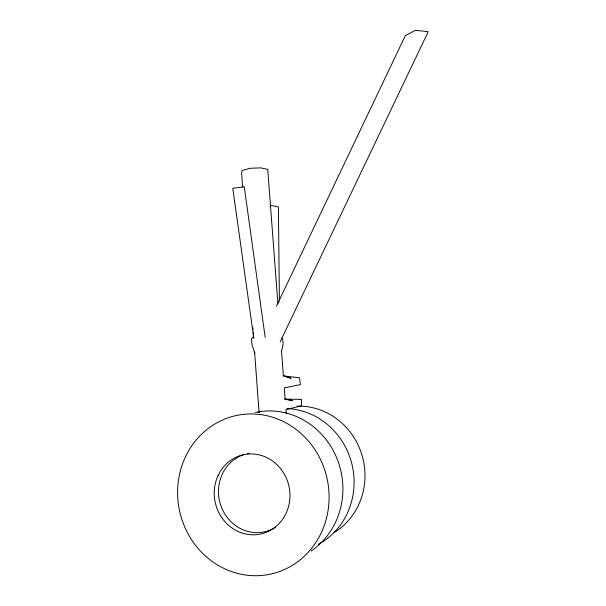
<?xml version="1.0" encoding="UTF-8"?>
<svg xmlns="http://www.w3.org/2000/svg" width="606" height="606" viewBox="0 0 606 606"><rect width="100%" height="100%" fill="white"/><g stroke="black" fill="none" stroke-linecap="round" stroke-linejoin="round"><path stroke-width="0.91" d="M276.45 306.174L405.316 35.648L415.413 30.3L428.237 31.679L280.192 341.754M253.588 336.285L251.49 338.959L251.876 344.314L254.732 353.025L254.611 352.048L259.08 412.724M269.981 206.631L271.344 205.472L278.396 206.987L279.411 301.121M258.042 412.436L259.732 412.156M284.835 399.051L301.44 399.43L301.447 405.808L285.934 409.656L286.214 413.322M283.07 375.917L299.493 377.735L300.447 384.605L284.29 387.931L285.131 399.089L292.66 400.551L284.79 399.187M286.555 377.015L290.948 378.22L283.35 375.591L281.457 350.609L281.464 351.503L283.116 344.435L282.729 339.39L281.676 337.989M253.831 338.383L232.772 188.299L244.248 186.716L265.17 337.307M277.904 303.704L267.731 169.422L260.716 167.862L250.111 168.294L242.074 170.528L241.627 173.134L242.658 187.277M252.899 327.816L253.035 329.702M253.24 332.527L253.513 336.3M286.949 408.558A71.94 67.645 76.3 0 1 352.139 465.09A71.94 67.645 76.3 0 1 318.294 544.324M297.023 406.134A67.925 64.153 75.4 0 1 362.085 455.492A67.925 64.153 75.4 0 1 334.156 532.538M255.338 412.436A76.053 71.19 77.1 0 1 337.05 458.697A76.053 71.19 77.1 0 1 311.105 551.021M275.306 527.417A40.026 37.292 77.9 0 1 222.144 508.888A40.026 37.292 77.9 0 1 243.15 454.811M247.384 453.599A40.026 37.292 77.9 0 1 249.127 453.265M185.762 456.189A81.128 75.508 78 0 0 257.497 575.7A81.128 75.508 78 0 0 316.779 452.614A81.128 75.508 78 0 0 185.762 456.189M218.13 475.445A40.557 37.739 78 0 0 254.573 534.787A40.557 37.739 78 0 0 283.578 472.9A40.557 37.739 78 0 0 218.13 475.445"/></g></svg>
